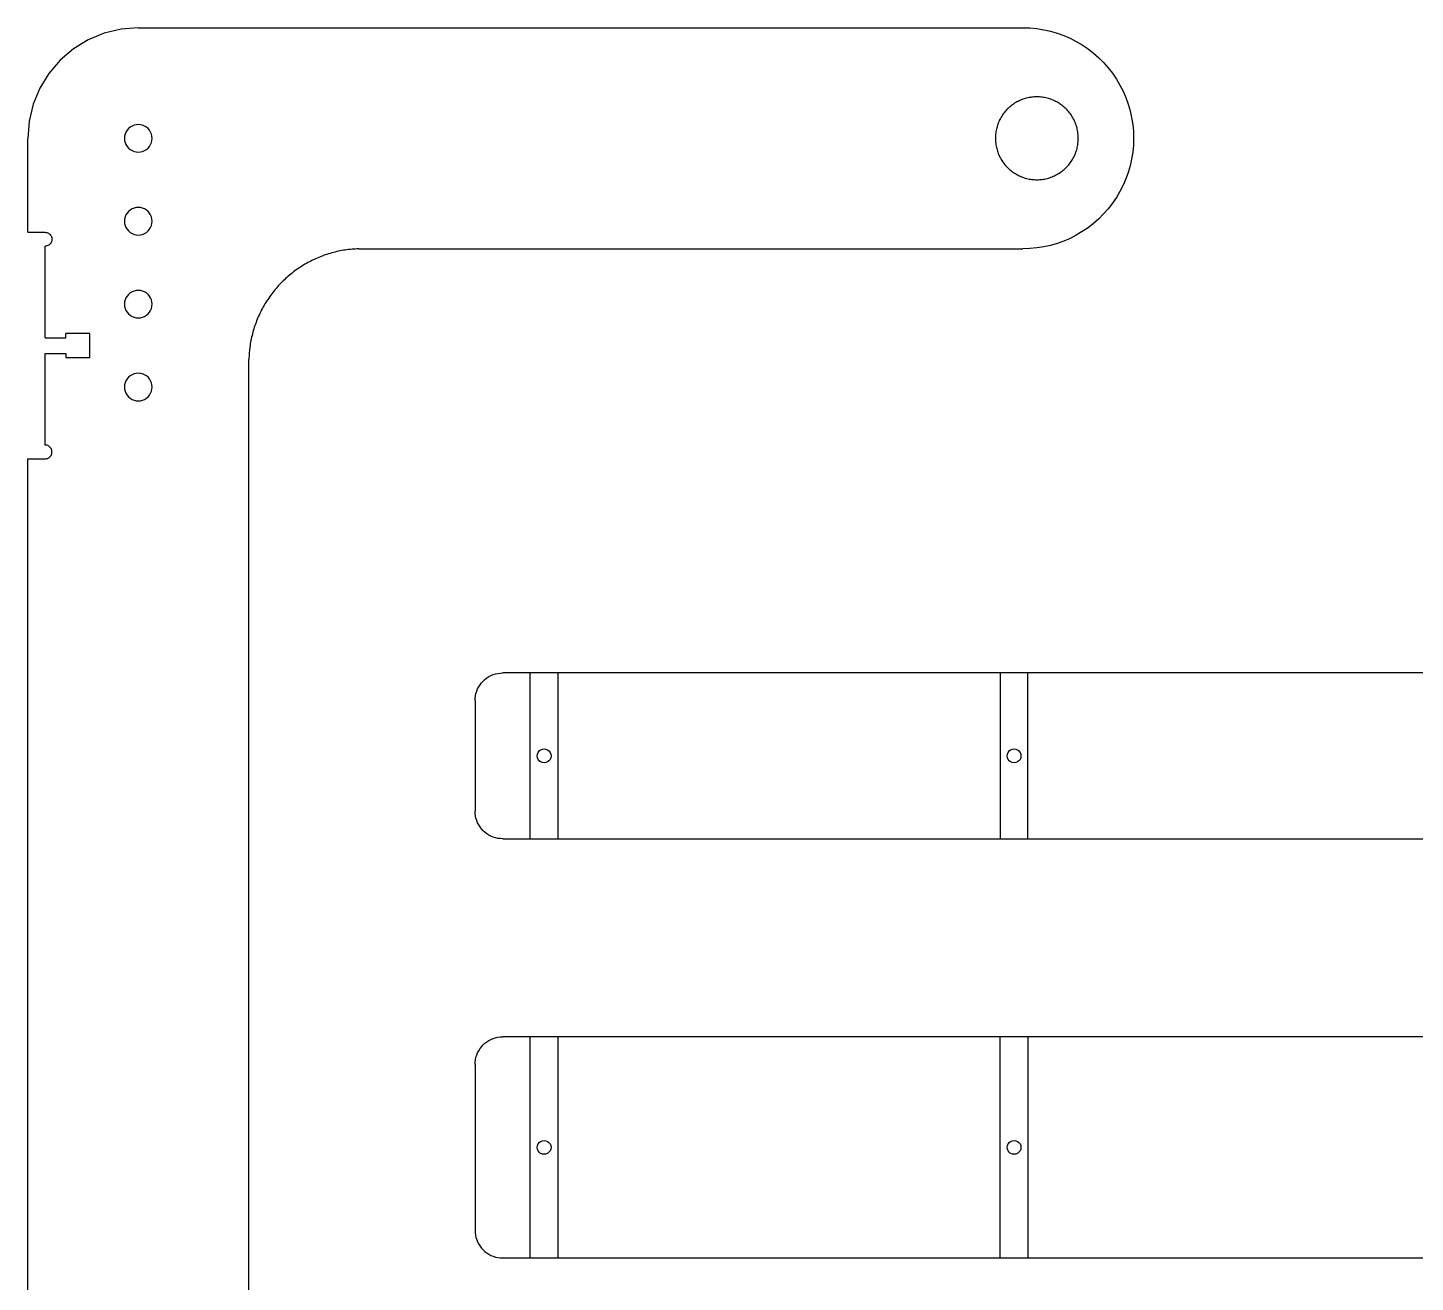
# Model space of a CAD drawing. Extents: x -100 to 100, y -46 to 46.
# Drawn here: x 4.12 to 29.21, y -24.61 to -1.92 of the extents above; entities that cross this region are included whole.
import ezdxf

# ---------------------------------------------------------------- set-up
doc = ezdxf.new("R2010")
doc.units = 0
doc.header["$MEASUREMENT"] = 0
doc.layers.get('0').update_dxf_attribs({"linetype": 'CONTINUOUS'})

msp = doc.modelspace()

# ---------------------------------------------------------------- linework, layer by layer
for p, q in [((5.803, -1.942), (5.498, -2.016)), ((6.116, -1.918), (5.803, -1.942)), ((6.116, -1.918), (22.116, -1.917)), ((22.116, -1.917), (22.242, -1.921)), ((22.242, -1.921), (22.367, -1.933)), ((22.367, -1.933), (22.491, -1.952)), ((22.491, -1.952), (22.614, -1.98)), ((22.614, -1.98), (22.734, -2.015)), ((5.208, -2.136), (4.941, -2.3)), ((5.498, -2.016), (5.208, -2.136)), ((22.734, -2.015), (22.853, -2.057)), ((22.853, -2.057), (22.968, -2.107)), ((22.968, -2.107), (23.08, -2.164)), ((23.08, -2.164), (23.188, -2.228)), ((23.188, -2.228), (23.292, -2.299)), ((4.702, -2.503), (4.498, -2.742)), ((4.941, -2.3), (4.702, -2.503)), ((23.292, -2.299), (23.391, -2.376)), ((23.391, -2.376), (23.485, -2.459)), ((23.485, -2.459), (23.574, -2.548)), ((4.498, -2.742), (4.334, -3.01)), ((23.574, -2.548), (23.657, -2.642)), ((23.657, -2.642), (23.734, -2.741)), ((23.734, -2.741), (23.805, -2.845)), ((4.334, -3.01), (4.214, -3.3)), ((23.805, -2.845), (23.869, -2.953)), ((23.869, -2.953), (23.926, -3.065)), ((22.005, -3.26), (21.985, -3.271)), ((22.026, -3.249), (22.005, -3.26)), ((22.047, -3.238), (22.026, -3.249)), ((22.068, -3.229), (22.047, -3.238)), ((22.09, -3.22), (22.068, -3.229)), ((22.112, -3.211), (22.09, -3.22)), ((22.135, -3.204), (22.112, -3.211)), ((22.157, -3.197), (22.135, -3.204)), ((22.18, -3.191), (22.157, -3.197)), ((22.203, -3.185), (22.18, -3.191)), ((22.226, -3.18), (22.203, -3.185)), ((22.249, -3.176), (22.226, -3.18)), ((22.272, -3.173), (22.249, -3.176)), ((22.296, -3.17), (22.272, -3.173)), ((22.319, -3.168), (22.296, -3.17)), ((22.343, -3.167), (22.319, -3.168)), ((22.366, -3.167), (22.343, -3.167)), ((22.39, -3.167), (22.366, -3.167)), ((22.413, -3.168), (22.39, -3.167)), ((22.437, -3.17), (22.413, -3.168)), ((22.46, -3.173), (22.437, -3.17)), ((22.484, -3.176), (22.46, -3.173)), ((22.507, -3.18), (22.484, -3.176)), ((22.53, -3.185), (22.507, -3.18)), ((22.553, -3.191), (22.53, -3.185)), ((22.576, -3.197), (22.553, -3.191)), ((22.598, -3.204), (22.576, -3.197)), ((22.62, -3.211), (22.598, -3.204)), ((22.642, -3.22), (22.62, -3.211)), ((22.664, -3.229), (22.642, -3.22)), ((22.686, -3.238), (22.664, -3.229)), ((22.707, -3.249), (22.686, -3.238)), ((22.728, -3.26), (22.707, -3.249)), ((22.748, -3.271), (22.728, -3.26)), ((23.926, -3.065), (23.976, -3.181)), ((23.976, -3.181), (24.018, -3.299)), ((4.214, -3.3), (4.141, -3.605)), ((21.746, -3.495), (21.733, -3.515)), ((21.76, -3.476), (21.746, -3.495)), ((21.774, -3.457), (21.76, -3.476)), ((21.788, -3.439), (21.774, -3.457)), ((21.804, -3.421), (21.788, -3.439)), ((21.82, -3.404), (21.804, -3.421)), ((21.836, -3.387), (21.82, -3.404)), ((21.853, -3.37), (21.836, -3.387)), ((21.87, -3.354), (21.853, -3.37)), ((21.888, -3.339), (21.87, -3.354)), ((21.907, -3.324), (21.888, -3.339)), ((21.925, -3.31), (21.907, -3.324)), ((21.945, -3.297), (21.925, -3.31)), ((21.964, -3.284), (21.945, -3.297)), ((21.985, -3.271), (21.964, -3.284)), ((22.768, -3.284), (22.748, -3.271)), ((22.788, -3.297), (22.768, -3.284)), ((22.807, -3.31), (22.788, -3.297)), ((22.826, -3.324), (22.807, -3.31)), ((22.844, -3.339), (22.826, -3.324)), ((22.862, -3.354), (22.844, -3.339)), ((22.88, -3.37), (22.862, -3.354)), ((22.897, -3.387), (22.88, -3.37)), ((22.913, -3.404), (22.897, -3.387)), ((22.929, -3.421), (22.913, -3.404)), ((22.944, -3.439), (22.929, -3.421)), ((22.959, -3.457), (22.944, -3.439)), ((22.973, -3.476), (22.959, -3.457)), ((22.987, -3.495), (22.973, -3.476)), ((23, -3.515), (22.987, -3.495)), ((24.018, -3.299), (24.053, -3.42)), ((24.053, -3.42), (24.081, -3.542)), ((4.141, -3.605), (4.116, -3.918)), ((5.939, -3.741), (5.914, -3.771)), ((5.969, -3.715), (5.939, -3.741)), ((6.003, -3.695), (5.969, -3.715)), ((6.039, -3.68), (6.003, -3.695)), ((6.077, -3.671), (6.039, -3.68)), ((6.116, -3.668), (6.077, -3.671)), ((6.155, -3.671), (6.116, -3.668)), ((6.193, -3.68), (6.155, -3.671)), ((6.23, -3.695), (6.193, -3.68)), ((6.263, -3.715), (6.23, -3.695)), ((6.293, -3.741), (6.263, -3.715)), ((6.318, -3.771), (6.293, -3.741)), ((21.634, -3.753), (21.63, -3.776)), ((21.64, -3.73), (21.634, -3.753)), ((21.646, -3.708), (21.64, -3.73)), ((21.653, -3.685), (21.646, -3.708)), ((21.661, -3.663), (21.653, -3.685)), ((21.669, -3.641), (21.661, -3.663)), ((21.678, -3.619), (21.669, -3.641)), ((21.688, -3.598), (21.678, -3.619)), ((21.698, -3.576), (21.688, -3.598)), ((21.709, -3.556), (21.698, -3.576)), ((21.721, -3.535), (21.709, -3.556)), ((21.733, -3.515), (21.721, -3.535)), ((23.012, -3.535), (23, -3.515)), ((23.024, -3.556), (23.012, -3.535)), ((23.035, -3.576), (23.024, -3.556)), ((23.045, -3.598), (23.035, -3.576)), ((23.055, -3.619), (23.045, -3.598)), ((23.064, -3.641), (23.055, -3.619)), ((23.072, -3.663), (23.064, -3.641)), ((23.08, -3.685), (23.072, -3.663)), ((23.087, -3.708), (23.08, -3.685)), ((23.093, -3.73), (23.087, -3.708)), ((23.098, -3.753), (23.093, -3.73)), ((23.103, -3.776), (23.098, -3.753)), ((24.081, -3.542), (24.101, -3.666)), ((24.101, -3.666), (24.112, -3.791)), ((4.116, -5.618), (4.116, -3.918)), ((5.869, -3.878), (5.866, -3.918)), ((5.866, -3.918), (5.869, -3.957)), ((5.878, -3.84), (5.869, -3.878)), ((5.869, -3.957), (5.878, -3.995)), ((5.893, -3.804), (5.878, -3.84)), ((5.878, -3.995), (5.893, -4.031)), ((5.914, -3.771), (5.893, -3.804)), ((6.339, -3.804), (6.318, -3.771)), ((6.354, -3.84), (6.339, -3.804)), ((6.339, -4.031), (6.354, -3.995)), ((6.363, -3.878), (6.354, -3.84)), ((6.354, -3.995), (6.363, -3.957)), ((6.366, -3.918), (6.363, -3.878)), ((6.363, -3.957), (6.366, -3.918)), ((21.617, -3.893), (21.616, -3.917)), ((21.616, -3.917), (21.617, -3.941)), ((21.618, -3.87), (21.617, -3.893)), ((21.617, -3.941), (21.618, -3.964)), ((21.62, -3.846), (21.618, -3.87)), ((21.618, -3.964), (21.62, -3.988)), ((21.622, -3.823), (21.62, -3.846)), ((21.62, -3.988), (21.622, -4.011)), ((21.626, -3.8), (21.622, -3.823)), ((21.622, -4.011), (21.626, -4.034)), ((21.63, -3.776), (21.626, -3.8)), ((23.107, -3.8), (23.103, -3.776)), ((23.11, -3.823), (23.107, -3.8)), ((23.107, -4.034), (23.11, -4.011)), ((23.113, -3.846), (23.11, -3.823)), ((23.11, -4.011), (23.113, -3.988)), ((23.115, -3.87), (23.113, -3.846)), ((23.113, -3.988), (23.115, -3.964)), ((23.116, -3.893), (23.115, -3.87)), ((23.115, -3.964), (23.116, -3.941)), ((23.116, -3.917), (23.116, -3.893)), ((23.116, -3.941), (23.116, -3.917)), ((24.112, -3.791), (24.116, -3.917)), ((24.116, -3.917), (24.112, -4.043)), ((5.893, -4.031), (5.914, -4.064)), ((5.914, -4.064), (5.939, -4.094)), ((5.939, -4.094), (5.969, -4.12)), ((5.969, -4.12), (6.003, -4.14)), ((6.003, -4.14), (6.039, -4.155)), ((6.039, -4.155), (6.077, -4.164)), ((6.077, -4.164), (6.116, -4.168)), ((6.116, -4.168), (6.155, -4.164)), ((6.155, -4.164), (6.193, -4.155)), ((6.193, -4.155), (6.23, -4.14)), ((6.23, -4.14), (6.263, -4.12)), ((6.263, -4.12), (6.293, -4.094)), ((6.293, -4.094), (6.318, -4.064)), ((6.318, -4.064), (6.339, -4.031)), ((21.626, -4.034), (21.63, -4.057)), ((21.63, -4.057), (21.634, -4.081)), ((21.634, -4.081), (21.64, -4.103)), ((21.64, -4.103), (21.646, -4.126)), ((21.646, -4.126), (21.653, -4.149)), ((21.653, -4.149), (21.661, -4.171)), ((21.661, -4.171), (21.669, -4.193)), ((21.669, -4.193), (21.678, -4.215)), ((21.678, -4.215), (21.688, -4.236)), ((21.688, -4.236), (21.698, -4.257)), ((21.698, -4.257), (21.709, -4.278)), ((23.024, -4.278), (23.035, -4.257)), ((23.035, -4.257), (23.045, -4.236)), ((23.045, -4.236), (23.055, -4.215)), ((23.055, -4.215), (23.064, -4.193)), ((23.064, -4.193), (23.072, -4.171)), ((23.072, -4.171), (23.08, -4.149)), ((23.08, -4.149), (23.087, -4.126)), ((23.087, -4.126), (23.093, -4.103)), ((23.093, -4.103), (23.098, -4.081)), ((23.098, -4.081), (23.103, -4.057)), ((23.103, -4.057), (23.107, -4.034)), ((24.101, -4.168), (24.081, -4.292)), ((24.112, -4.043), (24.101, -4.168)), ((21.709, -4.278), (21.721, -4.299)), ((21.721, -4.299), (21.733, -4.319)), ((21.733, -4.319), (21.746, -4.339)), ((21.746, -4.339), (21.76, -4.358)), ((21.76, -4.358), (21.774, -4.377)), ((21.774, -4.377), (21.788, -4.395)), ((21.788, -4.395), (21.804, -4.413)), ((21.804, -4.413), (21.82, -4.43)), ((21.82, -4.43), (21.836, -4.447)), ((21.836, -4.447), (21.853, -4.464)), ((21.853, -4.464), (21.87, -4.48)), ((21.87, -4.48), (21.888, -4.495)), ((21.888, -4.495), (21.907, -4.51)), ((21.907, -4.51), (21.925, -4.524)), ((22.807, -4.524), (22.826, -4.51)), ((22.826, -4.51), (22.844, -4.495)), ((22.844, -4.495), (22.862, -4.48)), ((22.862, -4.48), (22.88, -4.464)), ((22.88, -4.464), (22.897, -4.447)), ((22.897, -4.447), (22.913, -4.43)), ((22.913, -4.43), (22.929, -4.413)), ((22.929, -4.413), (22.944, -4.395)), ((22.944, -4.395), (22.959, -4.377)), ((22.959, -4.377), (22.973, -4.358)), ((22.973, -4.358), (22.987, -4.339)), ((22.987, -4.339), (23, -4.319)), ((23, -4.319), (23.012, -4.299)), ((23.012, -4.299), (23.024, -4.278)), ((24.053, -4.414), (24.018, -4.535)), ((24.081, -4.292), (24.053, -4.414)), ((21.925, -4.524), (21.945, -4.537)), ((21.945, -4.537), (21.964, -4.55)), ((21.964, -4.55), (21.985, -4.563)), ((21.985, -4.563), (22.005, -4.574)), ((22.005, -4.574), (22.026, -4.585)), ((22.026, -4.585), (22.047, -4.596)), ((22.047, -4.596), (22.068, -4.605)), ((22.068, -4.605), (22.09, -4.614)), ((22.09, -4.614), (22.112, -4.623)), ((22.112, -4.623), (22.135, -4.63)), ((22.135, -4.63), (22.157, -4.637)), ((22.157, -4.637), (22.18, -4.643)), ((22.18, -4.643), (22.203, -4.649)), ((22.203, -4.649), (22.226, -4.654)), ((22.226, -4.654), (22.249, -4.658)), ((22.249, -4.658), (22.272, -4.661)), ((22.272, -4.661), (22.296, -4.664)), ((22.296, -4.664), (22.319, -4.665)), ((22.319, -4.665), (22.343, -4.667)), ((22.343, -4.667), (22.366, -4.667)), ((22.366, -4.667), (22.39, -4.667)), ((22.39, -4.667), (22.413, -4.665)), ((22.413, -4.665), (22.437, -4.664)), ((22.437, -4.664), (22.46, -4.661)), ((22.46, -4.661), (22.484, -4.658)), ((22.484, -4.658), (22.507, -4.654)), ((22.507, -4.654), (22.53, -4.649)), ((22.53, -4.649), (22.553, -4.643)), ((22.553, -4.643), (22.576, -4.637)), ((22.576, -4.637), (22.598, -4.63)), ((22.598, -4.63), (22.62, -4.623)), ((22.62, -4.623), (22.642, -4.614)), ((22.642, -4.614), (22.664, -4.605)), ((22.664, -4.605), (22.686, -4.596)), ((22.686, -4.596), (22.707, -4.585)), ((22.707, -4.585), (22.728, -4.574)), ((22.728, -4.574), (22.748, -4.563)), ((22.748, -4.563), (22.768, -4.55)), ((22.768, -4.55), (22.788, -4.537)), ((22.788, -4.537), (22.807, -4.524)), ((23.976, -4.653), (23.926, -4.768)), ((24.018, -4.535), (23.976, -4.653)), ((23.805, -4.989), (23.734, -5.092)), ((23.869, -4.88), (23.805, -4.989)), ((23.926, -4.768), (23.869, -4.88)), ((5.939, -5.241), (5.914, -5.271)), ((5.969, -5.215), (5.939, -5.241)), ((6.003, -5.195), (5.969, -5.215)), ((6.039, -5.18), (6.003, -5.195)), ((6.077, -5.171), (6.039, -5.18)), ((6.116, -5.168), (6.077, -5.171)), ((6.155, -5.171), (6.116, -5.168)), ((6.193, -5.18), (6.155, -5.171)), ((6.23, -5.195), (6.193, -5.18)), ((6.263, -5.215), (6.23, -5.195)), ((6.293, -5.241), (6.263, -5.215)), ((6.318, -5.271), (6.293, -5.241)), ((23.657, -5.192), (23.574, -5.286)), ((23.734, -5.092), (23.657, -5.192)), ((5.869, -5.378), (5.866, -5.418)), ((5.866, -5.418), (5.869, -5.457)), ((5.878, -5.34), (5.869, -5.378)), ((5.869, -5.457), (5.878, -5.495)), ((5.893, -5.304), (5.878, -5.34)), ((5.878, -5.495), (5.893, -5.531)), ((5.914, -5.271), (5.893, -5.304)), ((6.339, -5.304), (6.318, -5.271)), ((6.354, -5.34), (6.339, -5.304)), ((6.339, -5.531), (6.354, -5.495)), ((6.363, -5.378), (6.354, -5.34)), ((6.354, -5.495), (6.363, -5.457)), ((6.366, -5.418), (6.363, -5.378)), ((6.363, -5.457), (6.366, -5.418)), ((23.391, -5.458), (23.292, -5.535)), ((23.485, -5.375), (23.391, -5.458)), ((23.574, -5.286), (23.485, -5.375)), ((4.116, -5.618), (4.429, -5.618)), ((4.429, -5.618), (4.445, -5.619)), ((4.445, -5.619), (4.461, -5.622)), ((4.461, -5.622), (4.477, -5.627)), ((4.477, -5.627), (4.491, -5.634)), ((4.491, -5.634), (4.505, -5.643)), ((4.505, -5.643), (4.517, -5.654)), ((4.517, -5.654), (4.528, -5.667)), ((4.528, -5.667), (4.537, -5.68)), ((4.537, -5.68), (4.544, -5.695)), ((4.544, -5.695), (4.549, -5.71)), ((4.549, -5.71), (4.553, -5.726)), ((4.553, -5.759), (4.549, -5.775)), ((4.553, -5.726), (4.554, -5.743)), ((4.554, -5.743), (4.553, -5.759)), ((5.893, -5.531), (5.914, -5.564)), ((5.914, -5.564), (5.939, -5.594)), ((5.939, -5.594), (5.969, -5.62)), ((5.969, -5.62), (6.003, -5.64)), ((6.003, -5.64), (6.039, -5.655)), ((6.039, -5.655), (6.077, -5.664)), ((6.077, -5.664), (6.116, -5.668)), ((6.116, -5.668), (6.155, -5.664)), ((6.155, -5.664), (6.193, -5.655)), ((6.193, -5.655), (6.23, -5.64)), ((6.23, -5.64), (6.263, -5.62)), ((6.263, -5.62), (6.293, -5.594)), ((6.293, -5.594), (6.318, -5.564)), ((6.318, -5.564), (6.339, -5.531)), ((22.968, -5.727), (22.852, -5.777)), ((23.08, -5.67), (22.968, -5.727)), ((23.188, -5.606), (23.08, -5.67)), ((23.292, -5.535), (23.188, -5.606)), ((4.445, -5.867), (4.429, -5.868)), ((4.429, -7.527), (4.429, -5.868)), ((4.461, -5.863), (4.445, -5.867)), ((4.477, -5.858), (4.461, -5.863)), ((4.491, -5.851), (4.477, -5.858)), ((4.505, -5.842), (4.491, -5.851)), ((4.517, -5.831), (4.505, -5.842)), ((4.528, -5.819), (4.517, -5.831)), ((4.537, -5.805), (4.528, -5.819)), ((4.544, -5.79), (4.537, -5.805)), ((4.549, -5.775), (4.544, -5.79)), ((9.526, -6.018), (9.497, -6.028)), ((9.556, -6.009), (9.526, -6.018)), ((9.585, -6), (9.556, -6.009)), ((9.615, -5.991), (9.585, -6)), ((9.645, -5.983), (9.615, -5.991)), ((9.676, -5.976), (9.645, -5.983)), ((9.706, -5.968), (9.676, -5.976)), ((9.736, -5.962), (9.706, -5.968)), ((9.767, -5.955), (9.736, -5.962)), ((9.797, -5.95), (9.767, -5.955)), ((9.828, -5.944), (9.797, -5.95)), ((9.859, -5.939), (9.828, -5.944)), ((9.89, -5.935), (9.859, -5.939)), ((9.92, -5.931), (9.89, -5.935)), ((9.951, -5.927), (9.92, -5.931)), ((9.982, -5.924), (9.951, -5.927)), ((10.013, -5.922), (9.982, -5.924)), ((10.044, -5.92), (10.013, -5.922)), ((10.075, -5.918), (10.044, -5.92)), ((10.107, -5.917), (10.075, -5.918)), ((10.107, -5.917), (22.116, -5.917)), ((22.242, -5.913), (22.116, -5.917)), ((22.367, -5.901), (22.242, -5.913)), ((22.491, -5.882), (22.367, -5.901)), ((22.614, -5.854), (22.491, -5.882)), ((22.734, -5.819), (22.614, -5.854)), ((22.852, -5.777), (22.734, -5.819)), ((9.024, -6.263), (8.998, -6.281)), ((9.05, -6.246), (9.024, -6.263)), ((9.076, -6.229), (9.05, -6.246)), ((9.103, -6.213), (9.076, -6.229)), ((9.13, -6.197), (9.103, -6.213)), ((9.157, -6.182), (9.13, -6.197)), ((9.184, -6.167), (9.157, -6.182)), ((9.211, -6.152), (9.184, -6.167)), ((9.239, -6.138), (9.211, -6.152)), ((9.267, -6.124), (9.239, -6.138)), ((9.295, -6.11), (9.267, -6.124)), ((9.323, -6.097), (9.295, -6.11)), ((9.352, -6.085), (9.323, -6.097)), ((9.38, -6.073), (9.352, -6.085)), ((9.409, -6.061), (9.38, -6.073)), ((9.438, -6.05), (9.409, -6.061)), ((9.467, -6.039), (9.438, -6.05)), ((9.497, -6.028), (9.467, -6.039)), ((8.712, -6.52), (8.69, -6.542)), ((8.734, -6.498), (8.712, -6.52)), ((8.757, -6.477), (8.734, -6.498)), ((8.78, -6.455), (8.757, -6.477)), ((8.803, -6.435), (8.78, -6.455)), ((8.826, -6.414), (8.803, -6.435)), ((8.85, -6.394), (8.826, -6.414)), ((8.874, -6.374), (8.85, -6.394)), ((8.898, -6.355), (8.874, -6.374)), ((8.923, -6.336), (8.898, -6.355)), ((8.948, -6.317), (8.923, -6.336)), ((8.973, -6.299), (8.948, -6.317)), ((8.998, -6.281), (8.973, -6.299)), ((5.914, -6.771), (5.893, -6.804)), ((5.939, -6.741), (5.914, -6.771)), ((5.969, -6.715), (5.939, -6.741)), ((6.003, -6.695), (5.969, -6.715)), ((6.039, -6.68), (6.003, -6.695)), ((6.077, -6.671), (6.039, -6.68)), ((6.116, -6.668), (6.077, -6.671)), ((6.155, -6.671), (6.116, -6.668)), ((6.193, -6.68), (6.155, -6.671)), ((6.23, -6.695), (6.193, -6.68)), ((6.263, -6.715), (6.23, -6.695)), ((6.293, -6.741), (6.263, -6.715)), ((6.318, -6.771), (6.293, -6.741)), ((6.339, -6.804), (6.318, -6.771)), ((8.51, -6.756), (8.492, -6.782)), ((8.529, -6.731), (8.51, -6.756)), ((8.548, -6.707), (8.529, -6.731)), ((8.567, -6.682), (8.548, -6.707)), ((8.587, -6.658), (8.567, -6.682)), ((8.607, -6.634), (8.587, -6.658)), ((8.627, -6.611), (8.607, -6.634)), ((8.648, -6.588), (8.627, -6.611)), ((8.669, -6.565), (8.648, -6.588)), ((8.69, -6.542), (8.669, -6.565)), ((5.869, -6.878), (5.866, -6.918)), ((5.866, -6.918), (5.869, -6.957)), ((5.878, -6.84), (5.869, -6.878)), ((5.869, -6.957), (5.878, -6.995)), ((5.893, -6.804), (5.878, -6.84)), ((5.878, -6.995), (5.893, -7.031)), ((6.354, -6.84), (6.339, -6.804)), ((6.339, -7.031), (6.354, -6.995)), ((6.363, -6.878), (6.354, -6.84)), ((6.354, -6.995), (6.363, -6.957)), ((6.366, -6.918), (6.363, -6.878)), ((6.363, -6.957), (6.366, -6.918)), ((8.346, -7.021), (8.332, -7.048)), ((8.361, -6.993), (8.346, -7.021)), ((8.376, -6.966), (8.361, -6.993)), ((8.391, -6.939), (8.376, -6.966)), ((8.407, -6.912), (8.391, -6.939)), ((8.423, -6.885), (8.407, -6.912)), ((8.44, -6.859), (8.423, -6.885)), ((8.457, -6.833), (8.44, -6.859)), ((8.474, -6.807), (8.457, -6.833)), ((8.492, -6.782), (8.474, -6.807)), ((5.893, -7.031), (5.914, -7.064)), ((5.914, -7.064), (5.939, -7.094)), ((5.939, -7.094), (5.969, -7.12)), ((5.969, -7.12), (6.003, -7.14)), ((6.003, -7.14), (6.039, -7.155)), ((6.039, -7.155), (6.077, -7.164)), ((6.077, -7.164), (6.116, -7.168)), ((6.116, -7.168), (6.155, -7.164)), ((6.155, -7.164), (6.193, -7.155)), ((6.193, -7.155), (6.23, -7.14)), ((6.23, -7.14), (6.263, -7.12)), ((6.263, -7.12), (6.293, -7.094)), ((6.293, -7.094), (6.318, -7.064)), ((6.318, -7.064), (6.339, -7.031)), ((8.234, -7.277), (8.224, -7.306)), ((8.245, -7.248), (8.234, -7.277)), ((8.256, -7.219), (8.245, -7.248)), ((8.268, -7.19), (8.256, -7.219)), ((8.28, -7.161), (8.268, -7.19)), ((8.292, -7.133), (8.28, -7.161)), ((8.305, -7.104), (8.292, -7.133)), ((8.318, -7.076), (8.305, -7.104)), ((8.332, -7.048), (8.318, -7.076)), ((4.429, -7.527), (4.804, -7.527)), ((4.804, -7.527), (4.804, -7.449)), ((5.241, -7.449), (4.804, -7.449)), ((5.241, -7.886), (5.241, -7.449)), ((8.165, -7.516), (8.158, -7.546)), ((8.172, -7.486), (8.165, -7.516)), ((8.179, -7.456), (8.172, -7.486)), ((8.187, -7.425), (8.179, -7.456)), ((8.196, -7.396), (8.187, -7.425)), ((8.205, -7.366), (8.196, -7.396)), ((8.214, -7.336), (8.205, -7.366)), ((8.224, -7.306), (8.214, -7.336)), ((8.125, -7.762), (8.122, -7.793)), ((8.128, -7.731), (8.125, -7.762)), ((8.132, -7.7), (8.128, -7.731)), ((8.136, -7.669), (8.132, -7.7)), ((8.141, -7.638), (8.136, -7.669)), ((8.146, -7.608), (8.141, -7.638)), ((8.152, -7.577), (8.146, -7.608)), ((8.158, -7.546), (8.152, -7.577)), ((4.429, -7.808), (4.804, -7.808)), ((4.429, -9.468), (4.429, -7.808)), ((4.804, -7.808), (4.804, -7.886)), ((5.241, -7.886), (4.804, -7.886)), ((8.116, -7.886), (8.115, -7.917)), ((8.115, -39.917), (8.115, -7.917)), ((8.118, -7.855), (8.116, -7.886)), ((8.12, -7.824), (8.118, -7.855)), ((8.122, -7.793), (8.12, -7.824)), ((5.914, -8.271), (5.893, -8.304)), ((5.939, -8.241), (5.914, -8.271)), ((5.969, -8.215), (5.939, -8.241)), ((6.003, -8.195), (5.969, -8.215)), ((6.039, -8.18), (6.003, -8.195)), ((6.077, -8.171), (6.039, -8.18)), ((6.116, -8.168), (6.077, -8.171)), ((6.155, -8.171), (6.116, -8.168)), ((6.193, -8.18), (6.155, -8.171)), ((6.23, -8.195), (6.193, -8.18)), ((6.263, -8.215), (6.23, -8.195)), ((6.293, -8.241), (6.263, -8.215)), ((6.318, -8.271), (6.293, -8.241)), ((6.339, -8.304), (6.318, -8.271)), ((5.869, -8.378), (5.866, -8.418)), ((5.866, -8.418), (5.869, -8.457)), ((5.878, -8.34), (5.869, -8.378)), ((5.869, -8.457), (5.878, -8.495)), ((5.893, -8.304), (5.878, -8.34)), ((5.878, -8.495), (5.893, -8.531)), ((5.893, -8.531), (5.914, -8.564)), ((6.318, -8.564), (6.339, -8.531)), ((6.354, -8.34), (6.339, -8.304)), ((6.339, -8.531), (6.354, -8.495)), ((6.363, -8.378), (6.354, -8.34)), ((6.354, -8.495), (6.363, -8.457)), ((6.366, -8.418), (6.363, -8.378)), ((6.363, -8.457), (6.366, -8.418)), ((5.914, -8.564), (5.939, -8.594)), ((5.939, -8.594), (5.969, -8.62)), ((5.969, -8.62), (6.003, -8.64)), ((6.003, -8.64), (6.039, -8.655)), ((6.039, -8.655), (6.077, -8.664)), ((6.077, -8.664), (6.116, -8.668)), ((6.116, -8.668), (6.155, -8.664)), ((6.155, -8.664), (6.193, -8.655)), ((6.193, -8.655), (6.23, -8.64)), ((6.23, -8.64), (6.263, -8.62)), ((6.263, -8.62), (6.293, -8.594)), ((6.293, -8.594), (6.318, -8.564)), ((4.445, -9.469), (4.429, -9.468)), ((4.461, -9.472), (4.445, -9.469)), ((4.477, -9.477), (4.461, -9.472)), ((4.491, -9.484), (4.477, -9.477)), ((4.505, -9.493), (4.491, -9.484)), ((4.517, -9.504), (4.505, -9.493)), ((4.528, -9.517), (4.517, -9.504)), ((4.537, -9.53), (4.528, -9.517)), ((4.544, -9.545), (4.537, -9.53)), ((4.116, -9.718), (4.429, -9.718)), ((4.116, -41.37), (4.116, -9.718)), ((4.429, -9.718), (4.445, -9.717)), ((4.445, -9.717), (4.461, -9.713)), ((4.461, -9.713), (4.477, -9.708)), ((4.477, -9.708), (4.491, -9.701)), ((4.491, -9.701), (4.505, -9.692)), ((4.505, -9.692), (4.517, -9.681)), ((4.517, -9.681), (4.528, -9.669)), ((4.528, -9.669), (4.537, -9.655)), ((4.537, -9.655), (4.544, -9.64)), ((4.549, -9.56), (4.544, -9.545)), ((4.544, -9.64), (4.549, -9.625)), ((4.553, -9.576), (4.549, -9.56)), ((4.549, -9.625), (4.553, -9.609)), ((4.554, -9.593), (4.553, -9.576)), ((4.553, -9.609), (4.554, -9.593)), ((12.296, -13.804), (12.323, -13.769)), ((12.323, -13.769), (12.352, -13.737)), ((12.352, -13.737), (12.384, -13.707)), ((12.384, -13.707), (12.419, -13.681)), ((12.419, -13.681), (12.456, -13.657)), ((12.456, -13.657), (12.494, -13.637)), ((12.494, -13.637), (12.535, -13.62)), ((12.535, -13.62), (12.576, -13.607)), ((12.576, -13.607), (12.619, -13.598)), ((12.619, -13.598), (12.662, -13.592)), ((12.662, -13.592), (12.706, -13.59)), ((13.205, -13.59), (12.706, -13.59)), ((13.205, -16.59), (13.205, -13.59)), ((13.705, -13.59), (13.205, -13.59)), ((13.705, -13.59), (13.705, -16.59)), ((21.705, -13.59), (13.705, -13.59)), ((21.705, -13.59), (21.705, -16.59)), ((22.205, -13.59), (21.705, -13.59)), ((22.205, -16.59), (22.205, -13.59)), ((30.205, -13.59), (22.205, -13.59)), ((12.206, -14.09), (12.208, -14.047)), ((12.208, -14.047), (12.213, -14.004)), ((12.213, -14.004), (12.223, -13.961)), ((12.223, -13.961), (12.236, -13.919)), ((12.236, -13.919), (12.252, -13.879)), ((12.252, -13.879), (12.273, -13.84)), ((12.273, -13.84), (12.296, -13.804)), ((12.206, -14.09), (12.206, -16.09)), ((13.334, -15.058), (13.347, -15.028)), ((13.347, -15.028), (13.367, -15.002)), ((13.367, -15.002), (13.392, -14.982)), ((13.392, -14.982), (13.423, -14.97)), ((13.423, -14.97), (13.455, -14.965)), ((13.455, -14.965), (13.487, -14.97)), ((13.487, -14.97), (13.517, -14.982)), ((13.517, -14.982), (13.543, -15.002)), ((13.543, -15.002), (13.563, -15.028)), ((13.563, -15.028), (13.576, -15.058)), ((21.834, -15.058), (21.847, -15.028)), ((21.847, -15.028), (21.867, -15.002)), ((21.867, -15.002), (21.892, -14.982)), ((21.892, -14.982), (21.923, -14.97)), ((21.923, -14.97), (21.955, -14.965)), ((21.955, -14.965), (21.987, -14.97)), ((21.987, -14.97), (22.017, -14.982)), ((22.017, -14.982), (22.043, -15.002)), ((22.043, -15.002), (22.063, -15.028)), ((22.063, -15.028), (22.076, -15.058)), ((13.33, -15.09), (13.334, -15.058)), ((13.334, -15.123), (13.33, -15.09)), ((13.347, -15.153), (13.334, -15.123)), ((13.367, -15.179), (13.347, -15.153)), ((13.392, -15.199), (13.367, -15.179)), ((13.423, -15.211), (13.392, -15.199)), ((13.455, -15.215), (13.423, -15.211)), ((13.487, -15.211), (13.455, -15.215)), ((13.517, -15.199), (13.487, -15.211)), ((13.543, -15.179), (13.517, -15.199)), ((13.563, -15.153), (13.543, -15.179)), ((13.576, -15.123), (13.563, -15.153)), ((13.576, -15.058), (13.58, -15.09)), ((13.58, -15.09), (13.576, -15.123)), ((21.83, -15.09), (21.834, -15.058)), ((21.834, -15.123), (21.83, -15.09)), ((21.847, -15.153), (21.834, -15.123)), ((21.867, -15.179), (21.847, -15.153)), ((21.892, -15.199), (21.867, -15.179)), ((21.923, -15.211), (21.892, -15.199)), ((21.955, -15.215), (21.923, -15.211)), ((21.987, -15.211), (21.955, -15.215)), ((22.017, -15.199), (21.987, -15.211)), ((22.043, -15.179), (22.017, -15.199)), ((22.063, -15.153), (22.043, -15.179)), ((22.076, -15.123), (22.063, -15.153)), ((22.076, -15.058), (22.08, -15.09)), ((22.08, -15.09), (22.076, -15.123)), ((12.208, -16.134), (12.206, -16.09)), ((12.213, -16.177), (12.208, -16.134)), ((12.223, -16.22), (12.213, -16.177)), ((12.236, -16.261), (12.223, -16.22)), ((12.252, -16.302), (12.236, -16.261)), ((12.273, -16.34), (12.252, -16.302)), ((12.296, -16.377), (12.273, -16.34)), ((12.323, -16.412), (12.296, -16.377)), ((12.352, -16.444), (12.323, -16.412)), ((12.384, -16.473), (12.352, -16.444)), ((12.419, -16.5), (12.384, -16.473)), ((12.456, -16.523), (12.419, -16.5)), ((12.494, -16.543), (12.456, -16.523)), ((12.535, -16.56), (12.494, -16.543)), ((12.576, -16.573), (12.535, -16.56)), ((12.619, -16.583), (12.576, -16.573)), ((12.662, -16.588), (12.619, -16.583)), ((12.706, -16.59), (12.662, -16.588)), ((12.706, -16.59), (13.205, -16.59)), ((13.205, -16.59), (13.705, -16.59)), ((13.705, -16.59), (21.705, -16.59)), ((21.705, -16.59), (22.205, -16.59)), ((22.205, -16.59), (30.205, -16.59)), ((12.323, -20.352), (12.352, -20.32)), ((12.352, -20.32), (12.384, -20.291)), ((12.384, -20.291), (12.419, -20.264)), ((12.419, -20.264), (12.456, -20.241)), ((12.456, -20.241), (12.494, -20.221)), ((12.494, -20.221), (12.535, -20.204)), ((12.535, -20.204), (12.576, -20.191)), ((12.576, -20.191), (12.619, -20.181)), ((12.619, -20.181), (12.662, -20.176)), ((12.662, -20.176), (12.706, -20.174)), ((13.205, -20.174), (12.706, -20.174)), ((13.205, -24.174), (13.205, -20.174)), ((13.705, -20.174), (13.205, -20.174)), ((13.705, -20.174), (13.705, -24.174)), ((21.705, -20.174), (13.705, -20.174)), ((21.705, -24.174), (21.705, -20.174)), ((22.205, -20.174), (21.705, -20.174)), ((22.205, -20.174), (22.205, -24.174)), ((30.205, -20.174), (22.205, -20.174)), ((12.213, -20.587), (12.223, -20.544)), ((12.223, -20.544), (12.236, -20.503)), ((12.236, -20.503), (12.252, -20.462)), ((12.252, -20.462), (12.273, -20.424)), ((12.273, -20.424), (12.296, -20.387)), ((12.296, -20.387), (12.323, -20.352)), ((12.206, -20.674), (12.208, -20.63)), ((12.206, -20.674), (12.206, -23.674)), ((12.208, -20.63), (12.213, -20.587)), ((13.367, -22.085), (13.392, -22.065)), ((13.392, -22.065), (13.423, -22.053)), ((13.423, -22.053), (13.455, -22.049)), ((13.455, -22.049), (13.487, -22.053)), ((13.487, -22.053), (13.517, -22.065)), ((13.517, -22.065), (13.543, -22.085)), ((21.867, -22.085), (21.892, -22.065)), ((21.892, -22.065), (21.923, -22.053)), ((21.923, -22.053), (21.955, -22.049)), ((21.955, -22.049), (21.987, -22.053)), ((21.987, -22.053), (22.017, -22.065)), ((22.017, -22.065), (22.043, -22.085)), ((13.33, -22.174), (13.334, -22.141)), ((13.334, -22.206), (13.33, -22.174)), ((13.334, -22.141), (13.347, -22.111)), ((13.347, -22.236), (13.334, -22.206)), ((13.347, -22.111), (13.367, -22.085)), ((13.367, -22.262), (13.347, -22.236)), ((13.392, -22.282), (13.367, -22.262)), ((13.423, -22.294), (13.392, -22.282)), ((13.455, -22.299), (13.423, -22.294)), ((13.487, -22.294), (13.455, -22.299)), ((13.517, -22.282), (13.487, -22.294)), ((13.543, -22.262), (13.517, -22.282)), ((13.543, -22.085), (13.563, -22.111)), ((13.563, -22.236), (13.543, -22.262)), ((13.563, -22.111), (13.576, -22.141)), ((13.576, -22.206), (13.563, -22.236)), ((13.576, -22.141), (13.58, -22.174)), ((13.58, -22.174), (13.576, -22.206)), ((21.83, -22.174), (21.834, -22.141)), ((21.834, -22.206), (21.83, -22.174)), ((21.834, -22.141), (21.847, -22.111)), ((21.847, -22.236), (21.834, -22.206)), ((21.847, -22.111), (21.867, -22.085)), ((21.867, -22.262), (21.847, -22.236)), ((21.892, -22.282), (21.867, -22.262)), ((21.923, -22.294), (21.892, -22.282)), ((21.955, -22.299), (21.923, -22.294)), ((21.987, -22.294), (21.955, -22.299)), ((22.017, -22.282), (21.987, -22.294)), ((22.043, -22.262), (22.017, -22.282)), ((22.043, -22.085), (22.063, -22.111)), ((22.063, -22.236), (22.043, -22.262)), ((22.063, -22.111), (22.076, -22.141)), ((22.076, -22.206), (22.063, -22.236)), ((22.076, -22.141), (22.08, -22.174)), ((22.08, -22.174), (22.076, -22.206)), ((12.206, -23.674), (12.208, -23.717)), ((12.208, -23.717), (12.213, -23.761)), ((12.213, -23.761), (12.223, -23.803)), ((12.223, -23.803), (12.236, -23.845)), ((12.236, -23.845), (12.252, -23.885)), ((12.252, -23.885), (12.273, -23.924)), ((12.273, -23.924), (12.296, -23.961)), ((12.296, -23.961), (12.323, -23.995)), ((12.323, -23.995), (12.352, -24.027)), ((12.352, -24.027), (12.384, -24.057)), ((12.384, -24.057), (12.419, -24.083)), ((12.419, -24.083), (12.456, -24.107)), ((12.456, -24.107), (12.494, -24.127)), ((12.494, -24.127), (12.535, -24.144)), ((12.535, -24.144), (12.576, -24.157)), ((12.576, -24.157), (12.619, -24.166)), ((12.619, -24.166), (12.662, -24.172)), ((12.662, -24.172), (12.706, -24.174)), ((12.706, -24.174), (13.205, -24.174)), ((13.205, -24.174), (13.705, -24.174)), ((13.705, -24.174), (21.705, -24.174)), ((21.705, -24.174), (22.205, -24.174)), ((22.205, -24.174), (30.205, -24.174))]:
    msp.add_line(p, q)

doc.saveas('drawing.dxf')
